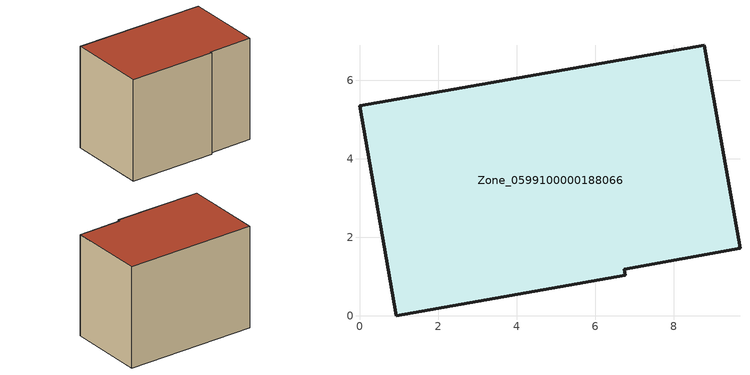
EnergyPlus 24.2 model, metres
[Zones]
Zone_0599100000188066
 floor ground (C_G): 0,5.35 8.78,6.9 9.69,1.73 6.74,1.19 6.77,1.04 0.94,0 z0
 wall outside (C_F): 0.94,0 6.77,1.04 6.74,1.19 9.69,1.73 8.78,6.9 0,5.35 0.94,0 z0:6.92
 roof outside (C_R): 8.78,6.9 0,5.35 0.94,0 6.77,1.04 6.74,1.19 9.69,1.73 z6.92
[BUILDING]
Pand.0599100000188066: North Axis=0; Terrain=City; Loads Convergence Tolerance Value=0.04; Temperature Convergence Tolerance Value=0.4; Solar Distribution=FullExterior; Maximum Number of Warmup Days=25; Minimum Number of Warmup Days=1
[Site:Location]
Rotterdam.The.Hague.AP_ZH_NLD Design_Conditions: Latitude=51.96; Longitude=4.45; Time Zone=1; Elevation=-4.5
[SITE:GROUNDTEMPERATURE:BUILDINGSURFACE]
18, 18, 18, 18, 18, 18, 18, 18, 18, 18, 18, 18
[MATERIAL] Thermal Absorptance=0.9; Solar Absorptance=0.7; Visible Absorptance=0.7
Name | Roughness | Thickness | Conductivity | Density | Specific Heat
G.TC.1946 | MediumSmooth | 0.15 | 1 | 540 | 1210
F.TC.1946 | Rough | 0.3 | 0.857143 | 1920 | 840
R.TC.1946 | MediumRough | 0.2 | 0.909091 | 1500 | 1000
[CONSTRUCTION]
C_G: G.TC.1946
C_F: F.TC.1946
C_R: R.TC.1946
[ZONE]
Zone_0599100000188066: Type=1; Multiplier=1; Ceiling Height=Autocalculate; Volume=Autocalculate; Floor Area=autocalculate; Part of Total Floor Area=Yes
[ZONEINFILTRATION:DESIGNFLOWRATE]
Infil_Zone_0599100000188066: Zone or ZoneList or Space or SpaceList=Zone_0599100000188066; Schedule=AlwaysOn; Design Flow Rate Calculation Method=Flow/Area; Flow Rate per Floor Area=0.003; Constant Term Coefficient=1; Temperature Term Coefficient=0; Velocity Term Coefficient=0; Velocity Squared Term Coefficient=0
[HVACTEMPLATE:ZONE:IDEALLOADSAIRSYSTEM]
Zone_0599100000188066: Maximum Heating Supply Air Temperature=50; Minimum Cooling Supply Air Temperature=13; Maximum Heating Supply Air Humidity Ratio=0.0156; Minimum Cooling Supply Air Humidity Ratio=0.0077; Heating Limit=NoLimit; Cooling Limit=NoLimit; Dehumidification Control Type=ConstantSensibleHeatRatio; Cooling Sensible Heat Ratio=0.7; Dehumidification Setpoint=60; Humidification Control Type=None; Humidification Setpoint=30; Outdoor Air Method=None; Outdoor Air Flow Rate per Person=0.00944; Outdoor Air Flow Rate per Zone Floor Area=0; Outdoor Air Flow Rate per Zone=0; Demand Controlled Ventilation Type=None; Outdoor Air Economizer Type=NoEconomizer; Heat Recovery Type=None; Sensible Heat Recovery Effectiveness=0.7; Latent Heat Recovery Effectiveness=0.65
[ZONECONTROL:THERMOSTAT]
ThermostatControl_Zone_0599100000188066: Zone or ZoneList=Zone_0599100000188066; Control Type Schedule=DualSetpointControlType; Control 1=Thermostat_Zone_0599100000188066; Temperature Difference Between Cutout And Setpoint=0
[THERMOSTATSETPOINT:DUALSETPOINT]
Thermostat_Zone_0599100000188066: Heating Setpoint Temperature Schedule=HeatingSetpoint_Zone_0599100000188066; Cooling Setpoint Temperature Schedule=CoolingSetpoint_Zone_0599100000188066
[SCHEDULE:COMPACT]
HeatingSetpoint_Zone_0599100000188066: Through: 12/31, For: AllDays, Until: 24:00, 21
CoolingSetpoint_Zone_0599100000188066: Through: 12/31, For: AllDays, Until: 24:00, 24
DualSetpointControlType: Through: 12/31, For: AllDays, Until: 24:00, 4
AlwaysOn: Through: 12/31, For: AllDays, Until: 24:00, 1
